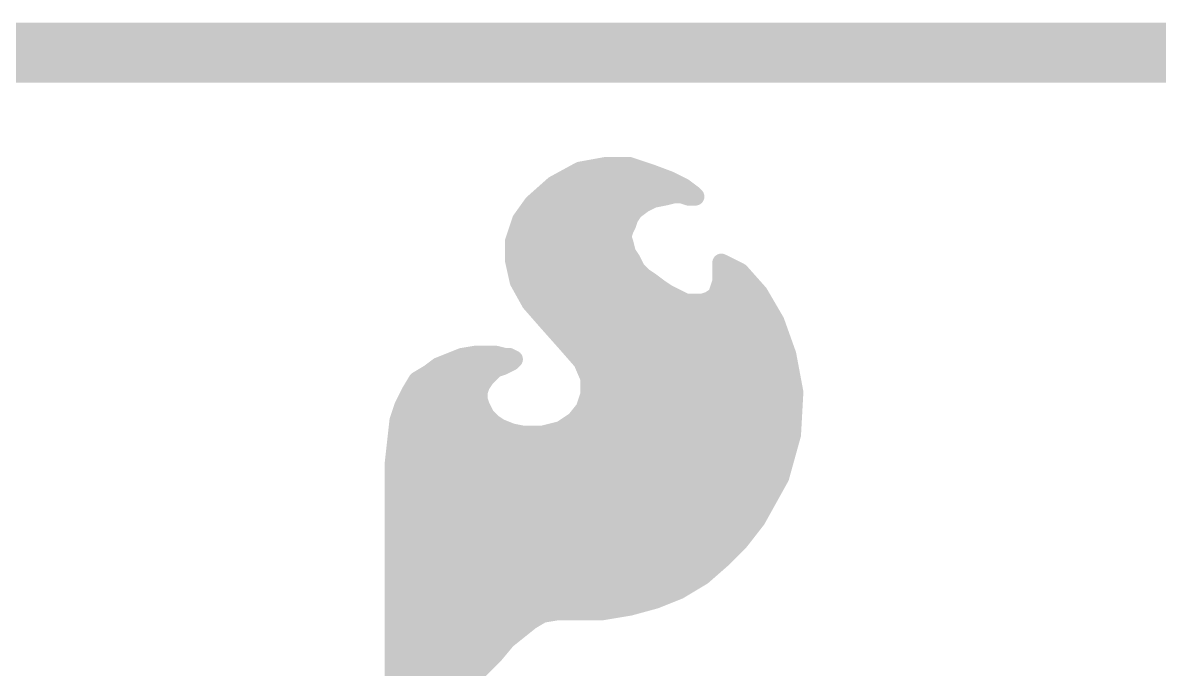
# Model space of a CAD drawing. Extents: x -34 to 73, y -13 to 26.
# Drawn here: x 12.017 to 16.839, y 22.785 to 25.527 of the extents above; entities that cross this region are included whole.
import ezdxf

# ---------------------------------------------------------------- set-up
doc = ezdxf.new("R2010")
doc.units = 0
for name, color, linetype in [('1', 12, 'CONTINUOUS'), ('16', 132, 'CONTINUOUS'), ('20', 31, 'CONTINUOUS'), ('21', 41, 'CONTINUOUS')]:
    doc.layers.add(name, color=color, linetype=linetype)

msp = doc.modelspace()

# ---------------------------------------------------------------- linework, layer by layer
at = {"layer": '1', "const_width": 0.254}
msp.add_lwpolyline([(25.4, 25.4), (0, 25.4)], dxfattribs=at)
at = {"layer": '16', "const_width": 0.254}
msp.add_lwpolyline([(0, 25.4), (25.4, 25.4)], dxfattribs=at)
at = {"layer": '20', "const_width": 0.2032}
msp.add_lwpolyline([(0, 25.4), (25.4, 25.4)], dxfattribs=at)
at = {"layer": '21', "const_width": 0.0762}
for points in [[(14.381, 24.8995), (14.271, 24.8395)], [(14.491, 24.9195), (14.381, 24.8995)], [(14.4797, 24.9174), (14.5972, 24.9174)], [(14.591, 24.9195), (14.491, 24.9195)], [(14.681, 24.8895), (14.591, 24.9195)], [(14.761, 24.8595), (14.681, 24.8895)], [(14.821, 24.8295), (14.761, 24.8595)], [(14.271, 24.8395), (14.181, 24.7595)], [(14.2742, 24.8412), (14.7975, 24.8412)], [(14.741, 24.7895), (14.781, 24.7995)], [(14.781, 24.7995), (14.811, 24.7995)], [(14.811, 24.7995), (14.841, 24.7895)], [(14.861, 24.7995), (14.821, 24.8295)], [(14.871, 24.7895), (14.861, 24.7995)], [(14.181, 24.7595), (14.131, 24.6895)], [(14.1872, 24.765), (14.6621, 24.765)], [(14.611, 24.7294), (14.651, 24.7595)], [(14.651, 24.7595), (14.691, 24.7795)], [(14.691, 24.7795), (14.741, 24.7895)], [(14.841, 24.7895), (14.871, 24.7895)], [(14.581, 24.6695), (14.591, 24.6995)], [(14.591, 24.6995), (14.611, 24.7294)], [(14.131, 24.6895), (14.101, 24.5995)], [(14.1308, 24.6888), (14.5875, 24.6888)], [(14.571, 24.6495), (14.581, 24.6695)], [(14.1054, 24.6126), (14.5633, 24.6126)], [(14.561, 24.6195), (14.571, 24.6495)], [(14.571, 24.5895), (14.561, 24.6195)], [(14.101, 24.5995), (14.101, 24.5195)], [(14.581, 24.5495), (14.571, 24.5895)], [(14.101, 24.5364), (14.5897, 24.5364)], [(14.101, 24.5195), (14.121, 24.4295)], [(14.601, 24.5195), (14.581, 24.5495)], [(14.621, 24.4794), (14.601, 24.5195)], [(14.981, 24.5095), (14.981, 24.4295)], [(15.061, 24.4695), (14.981, 24.5095)], [(14.1142, 24.4602), (14.6402, 24.4602)], [(14.651, 24.4495), (14.621, 24.4794)], [(14.981, 24.4602), (15.0692, 24.4602)], [(15.141, 24.3795), (15.061, 24.4695)], [(14.121, 24.4295), (14.171, 24.3395)], [(14.681, 24.4295), (14.651, 24.4495)], [(14.721, 24.3995), (14.681, 24.4295)], [(14.981, 24.4295), (14.961, 24.3695)], [(14.1463, 24.384), (14.7442, 24.384)], [(14.751, 24.3795), (14.721, 24.3995)], [(14.831, 24.3395), (14.751, 24.3795)], [(14.961, 24.3695), (14.931, 24.3495)], [(14.9659, 24.384), (15.137, 24.384)], [(15.211, 24.2595), (15.141, 24.3795)], [(14.171, 24.3395), (14.241, 24.2595)], [(14.901, 24.3395), (14.831, 24.3395)], [(14.931, 24.3495), (14.901, 24.3395)], [(14.1987, 24.3078), (15.1828, 24.3078)], [(14.241, 24.2595), (14.321, 24.1695)], [(14.2658, 24.2316), (15.2209, 24.2316)], [(15.261, 24.1195), (15.211, 24.2595)], [(14.321, 24.1695), (14.391, 24.0895)], [(14.3333, 24.1554), (15.2482, 24.1554)], [(13.881, 24.1095), (13.781, 24.0694)], [(13.8054, 24.0792), (14.0705, 24.0792)], [(13.941, 24.1195), (13.881, 24.1095)], [(14.021, 24.1195), (13.941, 24.1195)], [(14.061, 24.1095), (14.021, 24.1195)], [(14.051, 24.0694), (14.091, 24.0895)], [(14.081, 24.1095), (14.061, 24.1095)], [(14.101, 24.0995), (14.081, 24.1095)], [(14.091, 24.0895), (14.101, 24.0995)], [(14.391, 24.0895), (14.421, 24.0195)], [(14.3954, 24.0792), (15.2685, 24.0792)], [(15.291, 23.9595), (15.261, 24.1195)], [(13.741, 24.0395), (13.691, 24.0095)], [(13.781, 24.0694), (13.741, 24.0395)], [(13.981, 24.0195), (14.021, 24.0595)], [(14.021, 24.0595), (14.051, 24.0694)], [(13.691, 24.0095), (13.661, 23.9595)], [(13.6871, 24.003), (13.97, 24.003)], [(13.951, 23.9595), (13.961, 23.9895)], [(13.961, 23.9895), (13.981, 24.0195)], [(14.421, 24.0195), (14.421, 23.9495)], [(14.421, 24.003), (15.2828, 24.003)], [(13.661, 23.9595), (13.631, 23.8995)], [(13.951, 23.9295), (13.951, 23.9595)], [(13.961, 23.8995), (13.951, 23.9295)], [(14.421, 23.9495), (14.401, 23.8895)], [(15.281, 23.7795), (15.291, 23.9595)], [(13.631, 23.8995), (13.611, 23.8395)], [(13.6447, 23.9268), (13.9519, 23.9268)], [(13.981, 23.8595), (13.961, 23.8995)], [(14.401, 23.8895), (14.361, 23.8395)], [(14.4135, 23.9268), (15.2892, 23.9268)], [(13.611, 23.8395), (13.591, 23.6594)], [(13.6147, 23.8506), (13.9899, 23.8506)], [(14.011, 23.8295), (13.981, 23.8595)], [(14.361, 23.8395), (14.301, 23.7995)], [(14.3699, 23.8506), (15.285, 23.8506)], [(14.041, 23.8095), (14.011, 23.8295)], [(14.091, 23.7895), (14.041, 23.8095)], [(14.141, 23.7795), (14.091, 23.7895)], [(14.301, 23.7995), (14.221, 23.7795)], [(13.6038, 23.7744), (15.2796, 23.7744)], [(14.221, 23.7795), (14.141, 23.7795)], [(15.231, 23.5995), (15.281, 23.7795)], [(13.5953, 23.6982), (15.2584, 23.6982)], [(13.591, 23.6594), (13.591, 22.3795)], [(13.591, 23.622), (15.2373, 23.622)], [(15.131, 23.4195), (15.231, 23.5995)], [(13.591, 23.5458), (15.2012, 23.5458)], [(13.591, 23.4696), (15.1589, 23.4696)], [(15.061, 23.3295), (15.131, 23.4195)], [(13.591, 23.3934), (15.1107, 23.3934)], [(13.591, 23.3172), (15.0488, 23.3172)], [(14.981, 23.2494), (15.061, 23.3295)], [(13.591, 23.241), (14.9713, 23.241)], [(14.901, 23.1795), (14.981, 23.2494)], [(13.591, 23.1648), (14.8766, 23.1648)], [(14.801, 23.1195), (14.901, 23.1795)], [(14.701, 23.0795), (14.801, 23.1195)], [(13.591, 23.0886), (14.7239, 23.0886)], [(14.591, 23.0495), (14.701, 23.0795)], [(13.591, 23.0124), (14.2093, 23.0124)], [(14.171, 22.9895), (14.221, 23.0195)], [(14.221, 23.0195), (14.281, 23.0295)], [(14.281, 23.0295), (14.471, 23.0295)], [(14.471, 23.0295), (14.591, 23.0495)], [(14.071, 22.9094), (14.171, 22.9895)], [(13.591, 22.9362), (14.1044, 22.9362)], [(14.021, 22.8495), (14.071, 22.9094)], [(13.591, 22.86), (14.0298, 22.86)], [(13.891, 22.7195), (14.021, 22.8495)], [(13.591, 22.7838), (13.9554, 22.7838)]]:
    msp.add_lwpolyline(points, dxfattribs=at)
at = {"layer": '21', "const_width": 0.0381}
for points in [[(14.3776, 24.9182, 1), (14.3844, 24.8807)], [(14.3901, 24.8827, 1), (14.3719, 24.9162)], [(14.4797, 24.9365, 1), (14.4797, 24.8984)], [(14.491, 24.9385, 1), (14.491, 24.9004)], [(14.4944, 24.9007, 1), (14.4876, 24.9382)], [(14.597, 24.9375, 1), (14.585, 24.9014)], [(14.591, 24.9004, 1), (14.591, 24.9385)], [(14.5972, 24.8984, 1), (14.5972, 24.9365)], [(14.6877, 24.9073, 1), (14.6743, 24.8716)], [(14.675, 24.8714, 1), (14.687, 24.9075)], [(14.7695, 24.8765, 1), (14.7525, 24.8424)], [(14.7543, 24.8416, 1), (14.7677, 24.8773)], [(14.2619, 24.8562, 1), (14.2801, 24.8227)], [(14.2742, 24.8603, 1), (14.2742, 24.8222)], [(14.2837, 24.8252, 1), (14.2583, 24.8537)], [(14.781, 24.8185, 1), (14.781, 24.7804)], [(14.7856, 24.781, 1), (14.7764, 24.8179)], [(14.817, 24.8175, 1), (14.805, 24.7814)], [(14.7975, 24.8222, 1), (14.7975, 24.8603)], [(14.8324, 24.8447, 1), (14.8096, 24.8142)], [(14.811, 24.7804, 1), (14.811, 24.8185)], [(14.8125, 24.8124, 1), (14.8295, 24.8465)], [(14.8745, 24.8129, 1), (14.8475, 24.786)], [(14.8496, 24.7842, 1), (14.8724, 24.8147)], [(14.1683, 24.7737, 1), (14.1937, 24.7452)], [(14.1965, 24.7484, 1), (14.1655, 24.7705)], [(14.1872, 24.7841, 1), (14.1872, 24.746)], [(14.6425, 24.7765, 1), (14.6595, 24.7424)], [(14.6624, 24.7442, 1), (14.6396, 24.7747)], [(14.6621, 24.746, 1), (14.6621, 24.7841)], [(14.6873, 24.7981, 1), (14.6947, 24.7608)], [(14.6995, 24.7624, 1), (14.6825, 24.7965)], [(14.7364, 24.8079, 1), (14.7456, 24.771)], [(14.7447, 24.7708, 1), (14.7373, 24.8081)], [(14.841, 24.8085, 1), (14.841, 24.7704)], [(14.835, 24.7714, 1), (14.847, 24.8075)], [(14.8575, 24.776, 1), (14.8845, 24.8029)], [(14.871, 24.7704, 1), (14.871, 24.8085)], [(14.6091, 24.6934, 1), (14.5729, 24.7055)], [(14.5996, 24.7447, 1), (14.6224, 24.7142)], [(14.6269, 24.7189, 1), (14.5951, 24.74)], [(14.1308, 24.7079, 1), (14.1308, 24.6698)], [(14.1155, 24.7005, 1), (14.1465, 24.6784)], [(14.1491, 24.6834, 1), (14.1129, 24.6955)], [(14.5629, 24.6755, 1), (14.5991, 24.6634)], [(14.598, 24.6609, 1), (14.564, 24.678)], [(14.5751, 24.71, 1), (14.6069, 24.6889)], [(14.5875, 24.6698, 1), (14.5875, 24.7079)], [(14.1054, 24.6317, 1), (14.1054, 24.5936)], [(14.5791, 24.6255, 1), (14.5429, 24.6134)], [(14.5429, 24.6255, 1), (14.5791, 24.6134)], [(14.554, 24.658, 1), (14.588, 24.6409)], [(14.5891, 24.6434, 1), (14.5529, 24.6555)], [(14.5633, 24.5936, 1), (14.5633, 24.6317)], [(14.0829, 24.6055, 1), (14.1191, 24.5934)], [(14.1201, 24.5995, 1), (14.082, 24.5995)], [(14.5895, 24.5941, 1), (14.5525, 24.5848)], [(14.5529, 24.5834, 1), (14.5891, 24.5955)], [(14.101, 24.5555, 1), (14.101, 24.5174)], [(14.1196, 24.5236, 1), (14.0824, 24.5153)], [(14.5969, 24.56, 1), (14.5651, 24.5389)], [(14.5625, 24.5448, 1), (14.5995, 24.5541)], [(14.618, 24.528, 1), (14.584, 24.5109)], [(14.5851, 24.5089, 1), (14.6169, 24.53)], [(14.5897, 24.5174, 1), (14.5897, 24.5555)], [(15, 24.5095, 1), (14.9619, 24.5095)], [(14.9895, 24.5265, 1), (14.9725, 24.4924)], [(14.082, 24.5195, 1), (14.1201, 24.5195)], [(14.1142, 24.4793, 1), (14.1142, 24.4412)], [(14.6345, 24.4929, 1), (14.6075, 24.466)], [(14.604, 24.4709, 1), (14.638, 24.488)], [(14.6402, 24.4412, 1), (14.6402, 24.4793)], [(14.981, 24.4793, 1), (14.981, 24.4412)], [(15.0752, 24.4821, 1), (15.0468, 24.4568)], [(15.0525, 24.4524, 1), (15.0695, 24.4865)], [(15.0692, 24.4412, 1), (15.0692, 24.4793)], [(14.1377, 24.4387, 1), (14.1043, 24.4202)], [(14.1024, 24.4253, 1), (14.1396, 24.4336)], [(14.6616, 24.4653, 1), (14.6404, 24.4336)], [(14.6375, 24.436, 1), (14.6645, 24.4629)], [(14.6924, 24.4447, 1), (14.6696, 24.4142)], [(14.6704, 24.4136, 1), (14.6916, 24.4453)], [(14.9619, 24.4295, 1), (15, 24.4295)], [(14.9991, 24.4234, 1), (14.9629, 24.4355)], [(14.1463, 24.4031, 1), (14.1463, 24.365)], [(14.7316, 24.4153, 1), (14.7104, 24.3836)], [(14.7096, 24.3842, 1), (14.7324, 24.4147)], [(14.7595, 24.3965, 1), (14.7425, 24.3624)], [(14.7404, 24.3636, 1), (14.7616, 24.3953)], [(14.7442, 24.365, 1), (14.7442, 24.4031)], [(14.9659, 24.4031, 1), (14.9659, 24.365)], [(14.9716, 24.3536, 1), (14.9504, 24.3853)], [(15.1575, 24.389, 1), (15.1245, 24.3699)], [(15.1268, 24.3668, 1), (15.1552, 24.3921)], [(15.137, 24.365, 1), (15.137, 24.4031)], [(14.1853, 24.352, 1), (14.1567, 24.3269)], [(14.1543, 24.3302, 1), (14.1877, 24.3487)], [(14.831, 24.3585, 1), (14.831, 24.3204)], [(14.8225, 24.3224, 1), (14.8395, 24.3565)], [(14.895, 24.3575, 1), (14.907, 24.3214)], [(14.901, 24.3204, 1), (14.901, 24.3585)], [(14.9204, 24.3653, 1), (14.9416, 24.3336)], [(14.937, 24.3314, 1), (14.925, 24.3675)], [(14.9429, 24.3755, 1), (14.9791, 24.3634)], [(14.1987, 24.3269, 1), (14.1987, 24.2888)], [(15.1828, 24.2888, 1), (15.1828, 24.3269)], [(14.2552, 24.2721, 1), (14.2268, 24.2468)], [(14.2267, 24.2469, 1), (14.2553, 24.272)], [(14.2658, 24.2507, 1), (14.2658, 24.2126)], [(15.2289, 24.2659, 1), (15.1931, 24.253)], [(15.1945, 24.2499, 1), (15.2275, 24.269)], [(15.2209, 24.2126, 1), (15.2209, 24.2507)], [(14.3353, 24.182, 1), (14.3067, 24.1569)], [(14.3068, 24.1568, 1), (14.3352, 24.1821)], [(14.3333, 24.1745, 1), (14.3333, 24.1364)], [(15.2482, 24.1364, 1), (15.2482, 24.1745)], [(13.8054, 24.0983, 1), (13.8054, 24.0602)], [(13.8779, 24.1282, 1), (13.8841, 24.0907)], [(13.8881, 24.0918, 1), (13.8739, 24.1271)], [(13.941, 24.1385, 1), (13.941, 24.1004)], [(13.9441, 24.1007, 1), (13.9379, 24.1382)], [(14.0256, 24.1379, 1), (14.0164, 24.101)], [(14.021, 24.1004, 1), (14.021, 24.1385)], [(14.061, 24.1285, 1), (14.061, 24.0904)], [(14.0564, 24.091, 1), (14.0656, 24.1279)], [(14.0895, 24.1265, 1), (14.0725, 24.0924)], [(14.0705, 24.0602, 1), (14.0705, 24.0983)], [(14.0775, 24.1029, 1), (14.1045, 24.076)], [(14.081, 24.0904, 1), (14.081, 24.1285)], [(14.0995, 24.0724, 1), (14.0825, 24.1065)], [(14.1145, 24.086, 1), (14.0875, 24.1129)], [(14.0925, 24.0824, 1), (14.1095, 24.1165)], [(14.4085, 24.097, 1), (14.3735, 24.0819)], [(14.3954, 24.0983, 1), (14.3954, 24.0602)], [(14.3767, 24.0769, 1), (14.4053, 24.102)], [(15.2797, 24.123, 1), (15.2423, 24.1159)], [(15.2431, 24.113, 1), (15.2789, 24.1259)], [(15.2685, 24.0602, 1), (15.2685, 24.0983)], [(13.7296, 24.0547, 1), (13.7524, 24.0242)], [(13.7508, 24.0231, 1), (13.7312, 24.0558)], [(13.7739, 24.0871, 1), (13.7881, 24.0518)], [(13.7924, 24.0542, 1), (13.7696, 24.0847)], [(14.015, 24.0775, 1), (14.027, 24.0414)], [(14.0345, 24.046, 1), (14.0075, 24.0729)], [(14.0425, 24.0865, 1), (14.0595, 24.0524)], [(14.057, 24.0514, 1), (14.045, 24.0875)], [(13.6871, 24.0221, 1), (13.6871, 23.984)], [(13.6812, 24.0258, 1), (13.7008, 23.9931)], [(13.7073, 23.9996, 1), (13.6747, 24.0193)], [(13.9451, 24, 1), (13.9769, 23.9789)], [(13.9791, 23.9834, 1), (13.9429, 23.9955)], [(13.9675, 24.0329, 1), (13.9945, 24.006)], [(13.9969, 24.0089, 1), (13.9651, 24.03)], [(13.97, 23.984, 1), (13.97, 24.0221)], [(14.4401, 24.0195, 1), (14.402, 24.0195)], [(14.421, 24.0221, 1), (14.421, 23.984)], [(14.4035, 24.0119, 1), (14.4385, 24.027)], [(15.2828, 23.984, 1), (15.2828, 24.0221)], [(13.6447, 23.9693, 1), (13.6773, 23.9496)], [(13.678, 23.9509, 1), (13.644, 23.968)], [(13.9329, 23.9655, 1), (13.9691, 23.9534)], [(13.9691, 23.9355, 1), (13.9329, 23.9234)], [(13.9701, 23.9595, 1), (13.932, 23.9595)], [(14.402, 23.9495, 1), (14.4401, 23.9495)], [(14.4391, 23.9434, 1), (14.4029, 23.9555)], [(15.31, 23.9584, 1), (15.272, 23.9605)], [(15.2723, 23.9559, 1), (15.3097, 23.963)], [(13.614, 23.908, 1), (13.648, 23.8909)], [(13.6491, 23.8934, 1), (13.6129, 23.9055)], [(13.6447, 23.9459, 1), (13.6447, 23.9078)], [(13.932, 23.9295, 1), (13.9701, 23.9295)], [(13.978, 23.908, 1), (13.944, 23.8909)], [(13.9429, 23.8934, 1), (13.9791, 23.9055)], [(13.9519, 23.9078, 1), (13.9519, 23.9459)], [(14.4159, 23.8775, 1), (14.3861, 23.9014)], [(14.4135, 23.9459, 1), (14.4135, 23.9078)], [(15.2892, 23.9078, 1), (15.2892, 23.9459)], [(13.6299, 23.8373, 1), (13.5921, 23.8416)], [(13.6147, 23.8697, 1), (13.6147, 23.8316)], [(13.9945, 23.8729, 1), (13.9675, 23.846)], [(13.964, 23.8509, 1), (13.998, 23.868)], [(13.9899, 23.8316, 1), (13.9899, 23.8697)], [(14.3461, 23.8514, 1), (14.3759, 23.8275)], [(14.3716, 23.8236, 1), (14.3504, 23.8553)], [(14.3699, 23.8697, 1), (14.3699, 23.8316)], [(14.3829, 23.8955, 1), (14.4191, 23.8834)], [(15.285, 23.8316, 1), (15.285, 23.8697)], [(13.5929, 23.8455, 1), (13.6291, 23.8334)], [(14.0216, 23.8453, 1), (14.0004, 23.8136)], [(13.9975, 23.816, 1), (14.0245, 23.8429)], [(14.0481, 23.8271, 1), (14.0339, 23.7918)], [(14.0304, 23.7936, 1), (14.0516, 23.8253)], [(14.0947, 23.8081, 1), (14.0873, 23.7708)], [(14.0839, 23.7718, 1), (14.0981, 23.8071)], [(14.2904, 23.8153, 1), (14.3116, 23.7836)], [(14.3056, 23.781, 1), (14.2964, 23.8179)], [(13.6038, 23.7934, 1), (13.6038, 23.7553)], [(14.141, 23.7985, 1), (14.141, 23.7604)], [(14.1373, 23.7608, 1), (14.1447, 23.7981)], [(14.2164, 23.7979, 1), (14.2256, 23.761)], [(14.221, 23.7604, 1), (14.221, 23.7985)], [(15.262, 23.7805, 1), (15.3, 23.7784)], [(15.2994, 23.7744, 1), (15.2626, 23.7845)], [(15.2796, 23.7553, 1), (15.2796, 23.7934)], [(13.5953, 23.7172, 1), (13.5953, 23.6791)], [(15.2584, 23.6791, 1), (15.2584, 23.7172)], [(13.6101, 23.6594, 1), (13.572, 23.6594)], [(13.5721, 23.6616, 1), (13.6099, 23.6573)], [(13.591, 23.641, 1), (13.591, 23.6029)], [(15.2477, 23.5902, 1), (15.2143, 23.6087)], [(15.2373, 23.6029, 1), (15.2373, 23.641)], [(13.591, 23.5648, 1), (13.591, 23.5267)], [(15.2012, 23.5267, 1), (15.2012, 23.5648)], [(15.2126, 23.6045, 1), (15.2494, 23.5944)], [(13.591, 23.4886, 1), (13.591, 23.4505)], [(15.1589, 23.4505, 1), (15.1589, 23.4886)], [(15.1143, 23.4287, 1), (15.1477, 23.4102)], [(15.146, 23.4078, 1), (15.116, 23.4311)], [(13.591, 23.4124, 1), (13.591, 23.3743)], [(15.1107, 23.3743, 1), (15.1107, 23.4124)], [(13.591, 23.3362, 1), (13.591, 23.2981)], [(15.046, 23.3411, 1), (15.076, 23.3178)], [(15.0745, 23.316, 1), (15.0475, 23.3429)], [(15.0488, 23.2981, 1), (15.0488, 23.3362)], [(13.591, 23.26, 1), (13.591, 23.2219)], [(14.9675, 23.2629, 1), (14.9945, 23.236)], [(14.9935, 23.2351, 1), (14.9685, 23.2638)], [(14.9713, 23.2219, 1), (14.9713, 23.26)], [(13.591, 23.1838, 1), (13.591, 23.1457)], [(14.8766, 23.1457, 1), (14.8766, 23.1838)], [(14.8885, 23.1938, 1), (14.9135, 23.1651)], [(14.9108, 23.1631, 1), (14.8912, 23.1958)], [(14.7912, 23.1358, 1), (14.8108, 23.1031)], [(14.8081, 23.1018, 1), (14.7939, 23.1371)], [(13.591, 23.1076, 1), (13.591, 23.0695)], [(14.6939, 23.0971, 1), (14.7081, 23.0618)], [(14.706, 23.0611, 1), (14.696, 23.0978)], [(14.7239, 23.0695, 1), (14.7239, 23.1076)], [(13.591, 23.0314, 1), (13.591, 22.9933)], [(14.2179, 23.0382, 1), (14.2241, 23.0007)], [(14.2093, 22.9933, 1), (14.2093, 23.0314)], [(14.2308, 23.0031, 1), (14.2112, 23.0358)], [(14.281, 23.0485, 1), (14.281, 23.0104)], [(14.2841, 23.0107, 1), (14.2779, 23.0482)], [(14.4679, 23.0482, 1), (14.4741, 23.0107)], [(14.471, 23.0104, 1), (14.471, 23.0485)], [(14.586, 23.0678, 1), (14.596, 23.0311)], [(14.5941, 23.0307, 1), (14.5879, 23.0682)], [(14.1612, 23.0058, 1), (14.1808, 22.9731)], [(14.1829, 22.9746, 1), (14.1591, 23.0043)], [(13.591, 22.9552, 1), (13.591, 22.9171)], [(14.1044, 22.9171, 1), (14.1044, 22.9552)], [(14.0591, 22.9243, 1), (14.0829, 22.8946)], [(14.0856, 22.8973, 1), (14.0564, 22.9216)], [(13.591, 22.879, 1), (13.591, 22.8409)], [(14.0064, 22.8616, 1), (14.0356, 22.8373)], [(14.0345, 22.836, 1), (14.0075, 22.8629)], [(14.0298, 22.8409, 1), (14.0298, 22.879)], [(13.591, 22.8028, 1), (13.591, 22.7647)], [(13.9554, 22.7647, 1), (13.9554, 22.8028)]]:
    msp.add_lwpolyline(points, format="xyb", dxfattribs=at)

doc.saveas('drawing.dxf')
